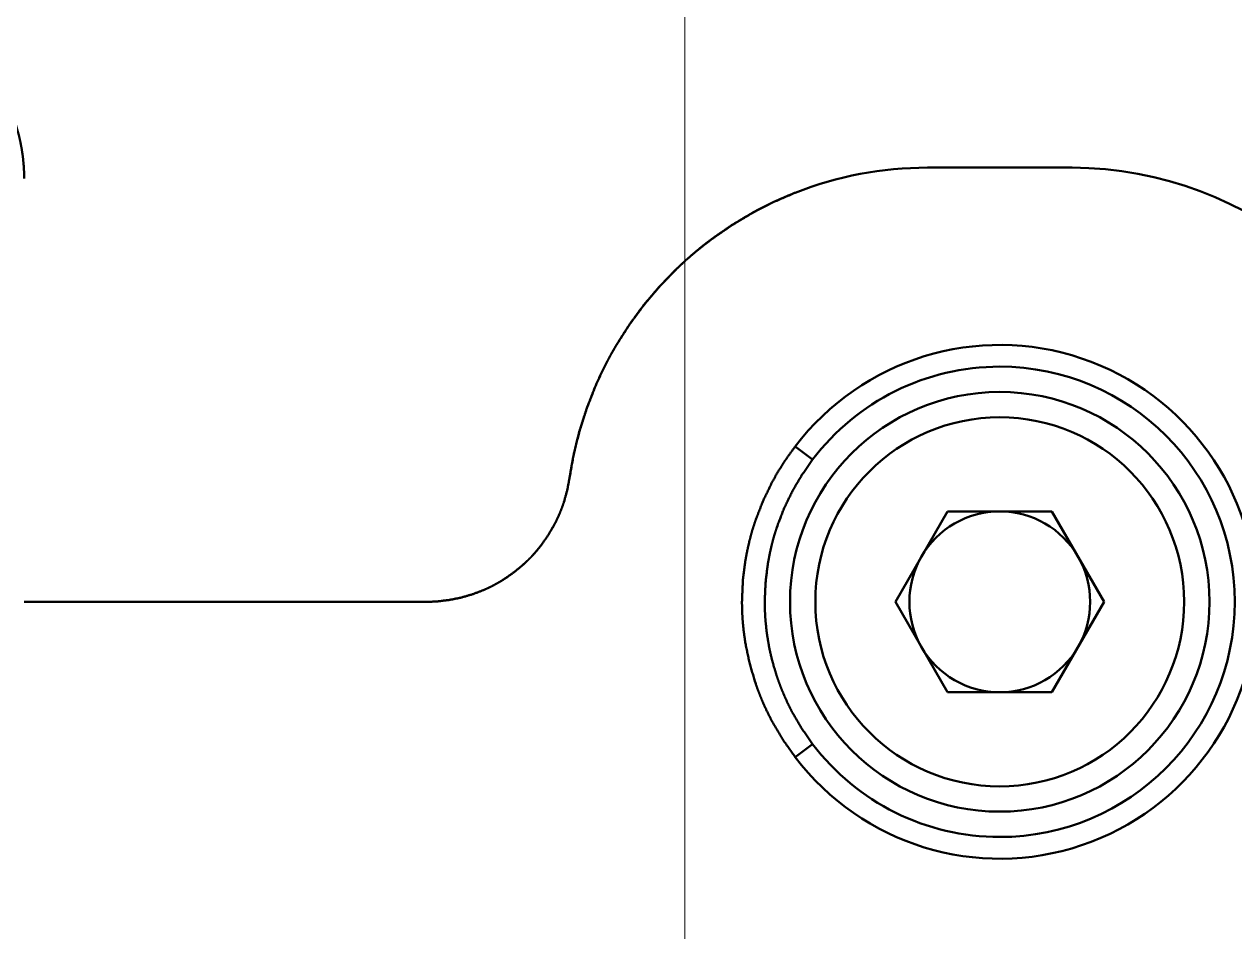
# Paper-space layout 'Layout1' of a CAD drawing. Header units: millimetres. Extents: x 37 to 380, y 30 to 264.
# Drawn here: x 245.36 to 262.1, y 153.54 to 166.08 of the extents above; entities that cross this region are included whole.
import ezdxf

# ---------------------------------------------------------------- set-up
doc = ezdxf.new("R2010")
doc.units = ezdxf.units.MM
doc.layers.add('170', color=7, linetype='Continuous', true_color=0xffffff)

psp = doc.layouts.get("Layout1")

# ---------------------------------------------------------------- linework, layer by layer
at = {"layer": '170', "color": 155, "linetype": 'Continuous', "lineweight": 13}
for p, q in [((254.493, 162.807), (254.493, 167.449)), ((254.493, 141.549), (254.493, 162.808))]:
    psp.add_line(p, q, dxfattribs=at)
at = {"layer": '170', "color": 155, "linetype": 'Continuous', "lineweight": 50}
for p, q in [((257.847, 164.099), (259.847, 164.099)), ((259.847, 164.099), (257.847, 164.099)), ((256.258, 160.064), (256.019, 160.246)), ((258.125, 159.349), (257.404, 158.099)), ((258.125, 159.349), (259.569, 159.349)), ((260.29, 158.099), (259.569, 159.349)), ((257.404, 158.099), (258.125, 156.849)), ((259.569, 156.849), (260.29, 158.099)), ((259.569, 156.849), (258.125, 156.849)), ((256.258, 156.134), (256.019, 155.953))]:
    psp.add_line(p, q, dxfattribs=at)
for centre, radius, start, end in [((257.847, 159.099), 5, 90, 111.441), ((257.847, 159.099), 5, 90, 111.441), ((259.847, 159.099), 5, 8.2132, 90), ((259.847, 159.099), 5, 8.2132, 90), ((258.847, 158.099), 3.55, 217.1991, 142.8009), ((258.847, 158.099), 3.25, 90, 142.8009), ((258.847, 158.099), 3.25, 270, 90), ((258.847, 158.099), 2.9, 0, 180), ((258.847, 158.099), 2.55, 0, 180), ((258.847, 158.099), 1.25, 90, 150), ((258.847, 158.099), 1.25, 30, 90), ((258.847, 158.099), 1.25, 150, 210), ((258.847, 158.099), 1.25, 330, 30), ((258.847, 158.099), 2.9, 180, 0), ((258.847, 158.099), 2.55, 180, 0), ((258.847, 158.099), 1.25, 210, 270), ((258.847, 158.099), 1.25, 270, 330), ((258.847, 158.099), 3.25, 217.1991, 270)]:
    psp.add_arc(centre, radius, start, end, dxfattribs=at)
for points, knots in [([(245.356, 163.949), (245.354, 164.049), (245.348, 164.149), (245.338, 164.247), (245.324, 164.345), (245.306, 164.442), (245.285, 164.538), (245.272, 164.585), (245.259, 164.632), (245.245, 164.679), (245.23, 164.725), (245.162, 164.903), (245.08, 165.071), (245.058, 165.111), (245.035, 165.151), (245.011, 165.19), (244.986, 165.228), (244.935, 165.302), (244.882, 165.372), (244.827, 165.439), (244.77, 165.502), (244.74, 165.532), (244.71, 165.562), (244.679, 165.59), (244.648, 165.618), (244.52, 165.717), (244.388, 165.799), (244.32, 165.834), (244.251, 165.864), (244.216, 165.877), (244.181, 165.89), (244.146, 165.901), (244.111, 165.911), (243.97, 165.94), (243.829, 165.949)], [0, 0, 0.036225, 0.072181, 0.107937, 0.14355, 0.179073, 0.214573, 0.232334, 0.250035, 0.267612, 0.285065, 0.353796, 0.421193, 0.437891, 0.454541, 0.471094, 0.487494, 0.519814, 0.551569, 0.582833, 0.613663, 0.628936, 0.644124, 0.659238, 0.674257, 0.732711, 0.788945, 0.816439, 0.84361, 0.857116, 0.870543, 0.883863, 0.897059, 0.948934, 1, 1]), ([(256.019, 163.753), (255.715, 163.622), (255.423, 163.472), (255.141, 163.304), (254.871, 163.117), (254.74, 163.017), (254.612, 162.912), (254.55, 162.858), (254.488, 162.803), (254.427, 162.747), (254.368, 162.69), (254.14, 162.454), (253.928, 162.205), (253.733, 161.941), (253.555, 161.664), (253.534, 161.628), (253.513, 161.592), (253.493, 161.557), (253.472, 161.52), (253.433, 161.448), (253.395, 161.375), (253.323, 161.228), (253.255, 161.078), (253.136, 160.773), (253.036, 160.461), (252.994, 160.302), (252.957, 160.141), (252.94, 160.059), (252.925, 159.978), (252.911, 159.896), (252.898, 159.813)], [0, 0, 0.0629, 0.125338, 0.187597, 0.249944, 0.281244, 0.312673, 0.328419, 0.344131, 0.3598, 0.375436, 0.43773, 0.499849, 0.56207, 0.624676, 0.632545, 0.640413, 0.648269, 0.656116, 0.671783, 0.687417, 0.71861, 0.749731, 0.811885, 0.874164, 0.905441, 0.936853, 0.952623, 0.968415, 0.984206, 1, 1]), ([(252.898, 159.813), (252.956, 160.139), (253.035, 160.458), (253.135, 160.77), (253.254, 161.076), (253.322, 161.226), (253.395, 161.374), (253.414, 161.411), (253.433, 161.448), (253.453, 161.484), (253.472, 161.521), (253.513, 161.592), (253.555, 161.663), (253.732, 161.939), (253.926, 162.202), (254.138, 162.452), (254.367, 162.689), (254.427, 162.746), (254.488, 162.803), (254.55, 162.858), (254.612, 162.912), (254.739, 163.016), (254.869, 163.116), (255.139, 163.302), (255.42, 163.471), (255.565, 163.548), (255.714, 163.621), (255.789, 163.656), (255.865, 163.69), (255.942, 163.722), (256.019, 163.753)], [0, 0, 0.062867, 0.125266, 0.187474, 0.249768, 0.281036, 0.312431, 0.320304, 0.328174, 0.336032, 0.343882, 0.359551, 0.375186, 0.437472, 0.499581, 0.561786, 0.624373, 0.640111, 0.655845, 0.671537, 0.687195, 0.718432, 0.749592, 0.811802, 0.874113, 0.905397, 0.936811, 0.952583, 0.968385, 0.984191, 1, 1]), ([(256.019, 160.246), (255.933, 160.129), (255.851, 160.01), (255.775, 159.887), (255.704, 159.762), (255.578, 159.504), (255.473, 159.235), (255.461, 159.2), (255.45, 159.165), (255.439, 159.131), (255.428, 159.096), (255.408, 159.026), (255.39, 158.957), (255.357, 158.816), (255.33, 158.675), (255.294, 158.39), (255.282, 158.101), (255.283, 158.029), (255.285, 157.956), (255.289, 157.883), (255.294, 157.811), (255.309, 157.668), (255.33, 157.525), (255.389, 157.244), (255.472, 156.967), (255.484, 156.933), (255.496, 156.899), (255.509, 156.865), (255.522, 156.831), (255.549, 156.763), (255.577, 156.697), (255.638, 156.565), (255.704, 156.437), (255.851, 156.189), (256.019, 155.953)], [0, 0, 0.031435, 0.062708, 0.093869, 0.124971, 0.187188, 0.2498, 0.257678, 0.265557, 0.273422, 0.281277, 0.296952, 0.312587, 0.343765, 0.374869, 0.437056, 0.499584, 0.515328, 0.531076, 0.546777, 0.562438, 0.593656, 0.624788, 0.686996, 0.7495, 0.757356, 0.765226, 0.773107, 0.780985, 0.796703, 0.812383, 0.843658, 0.87486, 0.937253, 1, 1]), ([(256.258, 160.064), (256.107, 159.847), (255.975, 159.62), (255.861, 159.383), (255.767, 159.137), (255.757, 159.105), (255.747, 159.074), (255.737, 159.042), (255.727, 159.01), (255.709, 158.946), (255.693, 158.883), (255.664, 158.754), (255.64, 158.625), (255.608, 158.365), (255.597, 158.101), (255.598, 158.035), (255.6, 157.968), (255.603, 157.902), (255.608, 157.836), (255.621, 157.705), (255.64, 157.575), (255.663, 157.446), (255.692, 157.318), (255.727, 157.191), (255.766, 157.065), (255.788, 157.003), (255.811, 156.94), (255.835, 156.879), (255.861, 156.817), (255.915, 156.697), (255.974, 156.579), (256.107, 156.352), (256.258, 156.134)], [0, 0, 0.062696, 0.124942, 0.187158, 0.249751, 0.257626, 0.265505, 0.273372, 0.281226, 0.296903, 0.312541, 0.343727, 0.37484, 0.437035, 0.499549, 0.515287, 0.531032, 0.546736, 0.562397, 0.593617, 0.624748, 0.655838, 0.68694, 0.718106, 0.749384, 0.765088, 0.780834, 0.796571, 0.81227, 0.843576, 0.874809, 0.937242, 1, 1]), ([(252.898, 159.813), (252.866, 159.644), (252.82, 159.478), (252.792, 159.398), (252.76, 159.318), (252.743, 159.279), (252.725, 159.239), (252.706, 159.201), (252.686, 159.162), (252.599, 159.014), (252.501, 158.875), (252.447, 158.809), (252.391, 158.745), (252.362, 158.714), (252.332, 158.684), (252.302, 158.654), (252.27, 158.625), (252.141, 158.516), (252.004, 158.419), (251.933, 158.375), (251.86, 158.334), (251.823, 158.315), (251.785, 158.296), (251.747, 158.279), (251.709, 158.262), (251.554, 158.203), (251.397, 158.157), (251.237, 158.125), (251.074, 158.105)], [0, 0, 0.06406, 0.127605, 0.159338, 0.191114, 0.207043, 0.223002, 0.23901, 0.255035, 0.318615, 0.38166, 0.413131, 0.444636, 0.460424, 0.476239, 0.492082, 0.5079, 0.570579, 0.632703, 0.663695, 0.694706, 0.710235, 0.72579, 0.74134, 0.756835, 0.818177, 0.878882, 0.939363, 1, 1]), ([(251.074, 158.105), (251.237, 158.125), (251.397, 158.157), (251.555, 158.203), (251.71, 158.262), (251.748, 158.279), (251.786, 158.297), (251.824, 158.315), (251.861, 158.335), (251.933, 158.376), (252.004, 158.419), (252.141, 158.516), (252.27, 158.625), (252.301, 158.654), (252.332, 158.684), (252.362, 158.714), (252.391, 158.745), (252.447, 158.809), (252.501, 158.875), (252.599, 159.014), (252.685, 159.162), (252.705, 159.2), (252.724, 159.239), (252.742, 159.278), (252.76, 159.317), (252.792, 159.397), (252.82, 159.478), (252.866, 159.643), (252.898, 159.813)], [0, 0, 0.060669, 0.121221, 0.182066, 0.2436, 0.259132, 0.274661, 0.29016, 0.305641, 0.336555, 0.367472, 0.42948, 0.492094, 0.507909, 0.523757, 0.53957, 0.555352, 0.586847, 0.61829, 0.681257, 0.744708, 0.760709, 0.776741, 0.792738, 0.808697, 0.840534, 0.872315, 0.935919, 1, 1]), ([(251.074, 158.105), (251.036, 158.103), (250.997, 158.101), (250.958, 158.1), (250.919, 158.099)], [0, 0, 0.246639, 0.495396, 0.746484, 1, 1]), ([(250.919, 158.099), (250.958, 158.1), (250.997, 158.101), (251.035, 158.103), (251.074, 158.105)], [0, 0, 0.24993, 0.499822, 0.74977, 1, 1])]:
    psp.add_open_spline(points, degree=1, knots=knots, dxfattribs=at)
for points in [[(246.081, 158.099), (245.356, 158.099)], [(245.356, 158.099), (246.081, 158.099)], [(250.919, 158.099), (246.081, 158.099)], [(246.081, 158.099), (250.919, 158.099)]]:
    psp.add_open_spline(points, degree=1, dxfattribs=at)

doc.saveas('drawing.dxf')
